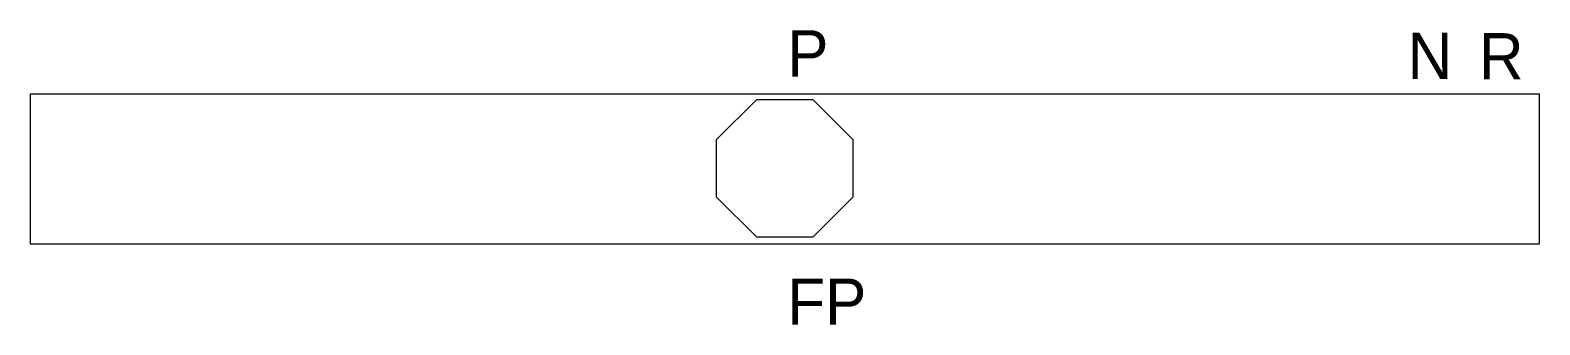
# Model space of a CAD drawing. Extents: x -1.23 to 1.21, y -0.25 to 0.23.
import ezdxf

# ---------------------------------------------------------------- set-up
doc = ezdxf.new("R2010")
doc.units = 0
doc.layers.add('ILUMINACAO', color=1, linetype='CONTINUOUS')

msp = doc.modelspace()

# ---------------------------------------------------------------- linework, layer by layer
at = {"layer": 'ILUMINACAO', "color": 0}
for p, q in [((-1.2296, 0.1224), (1.215, 0.1224)), ((-1.2296, 0.1224), (-1.2296, -0.1206)), ((1.2147, -0.1206), (1.2147, 0.1225)), ((-1.2296, -0.1206), (1.2147, -0.1206))]:
    msp.add_line(p, q, dxfattribs=at)
msp.add_lwpolyline([(-0.0537, 0.1124), (-0.1186, 0.0475), (-0.1186, -0.0444), (-0.0537, -0.1093), (0.0382, -0.1093), (0.1031, -0.0444), (0.1031, 0.0475), (0.0382, 0.1124)], close=True, dxfattribs=at)

# ---------------------------------------------------------------- texts
for tag, p, s, flags in [('P', (-0.0037, 0.1503), '237.6', 1), ('N', (1.0009, 0.1462), '', 4), ('R', (1.1164, 0.1455), '', 4), ('FP', (-0.0037, -0.2519), '0.9', 13)]:
    msp.add_attdef(tag, p, s, height=0.075, dxfattribs=dict(at, flags=flags))

doc.saveas('drawing.dxf')
